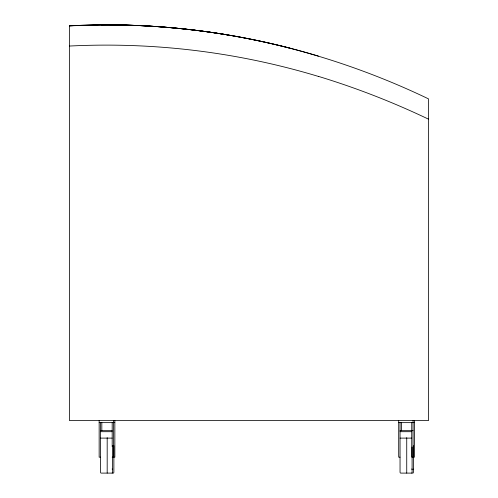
<?xml version="1.0" encoding="UTF-8"?>
<svg xmlns="http://www.w3.org/2000/svg" width="498" height="498" viewBox="0 0 498 498"><rect width="100%" height="100%" fill="white"/><g stroke="black" fill="none" stroke-linecap="round" stroke-linejoin="round"><path stroke-width="0.75" d="M112.181 473.1L112.536 472.409L112.536 445.623M411.734 473.1L412.095 472.409L412.095 446.986M99.152 422.64L114.857 422.64M398.705 422.64L414.411 422.64M100.49 430.67L112.181 430.67M400.043 430.67L413.072 430.67M100.49 431.698L112.181 431.698M400.043 431.698L411.734 431.698M100.49 438.109L112.181 438.109M400.043 438.109L411.734 438.109M100.49 457.176L99.152 457.176L99.152 420.58M112.181 457.176L114.857 457.176L114.857 420.58M400.043 457.176L398.705 457.176L398.705 420.58M227.729 34.935L227.43 34.891A729.564 729.564 0 0 0 69.471 25.84L69.471 420.58L428.529 420.58L428.529 98.884C364.978 68.394 297.231 46.712 227.729 34.935A730.423 730.423 0 0 0 69.471 25.834L101.2 24.9A732.882 732.882 0 0 1 290.041 48.194M318.384 76.362C356.114 87.835 392.941 102.177 428.529 119.171M413.035 468.973L413.433 469.608M411.697 468.973L412.095 469.608M112.143 468.973L112.536 469.608M414.411 420.58L414.411 457.176L411.734 457.176L411.734 422.64M413.433 445.623L413.433 472.409L413.072 473.1L400.492 473.1L400.043 472.409L400.043 422.64M413.072 420.58L413.072 457.176M406.735 437.642L406.735 473.1M401.382 422.64L401.382 430.814M113.874 445.623L113.874 472.409L113.519 473.1L100.938 473.1L100.49 472.409L100.49 422.64M113.519 420.58L113.519 457.176M112.181 422.64L112.181 446.613M107.182 437.642L107.182 473.1M101.829 422.64L101.829 430.814M101.2 24.844A734.257 734.257 0 0 1 318.371 56.118M69.465 46.046A733.56 733.56 0 0 1 318.365 76.412"/></g></svg>
